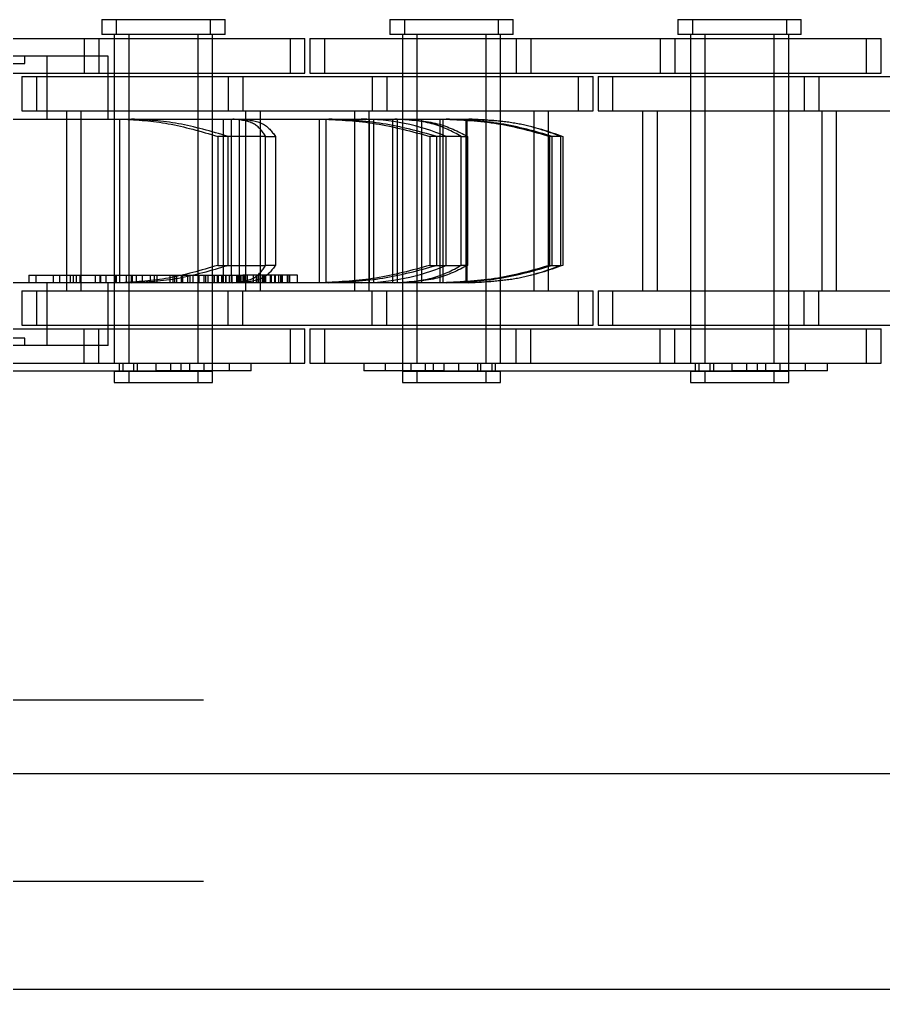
# Model space of a CAD drawing. Header units: metres. Extents: x 0 to 21025, y 0 to 14850.
# Drawn here: x 2391.2 to 2429.3, y 9046.62 to 9089.38 of the extents above; entities that cross this region are included whole.
import ezdxf

# ---------------------------------------------------------------- set-up
doc = ezdxf.new("R2010")
doc.units = ezdxf.units.M
doc.header["$LTSCALE"] = 25
doc.linetypes.add('HIDDEN2', pattern=[4.7625, 3.175, -1.5875])
doc.layers.add('SL4', color=4, linetype='Continuous')
doc.layers.add('ST1', color=7, linetype='HIDDEN2')

msp = doc.modelspace()

# ---------------------------------------------------------------- linework, layer by layer
at = {"layer": 'SL4'}
for p, q in [((2085.802, 9056.144), (2875.564, 9056.144)), ((2875.564, 9046.619), (1925.562, 9046.619))]:
    msp.add_line(p, q, dxfattribs=at)
at = {"layer": 'ST1'}
for p, q in [((2394.832, 9089.384), (2399.629, 9089.384)), ((2394.832, 9089.384), (2394.832, 9088.725)), ((2395.471, 9089.384), (2395.471, 9088.725)), ((2399.629, 9089.384), (2400.268, 9089.384)), ((2399.629, 9088.725), (2399.629, 9089.384)), ((2400.268, 9088.725), (2400.268, 9089.384)), ((2407.532, 9089.384), (2412.329, 9089.384)), ((2407.532, 9089.384), (2407.532, 9088.725)), ((2408.171, 9089.384), (2408.171, 9088.725)), ((2412.329, 9089.384), (2412.968, 9089.384)), ((2412.329, 9088.725), (2412.329, 9089.384)), ((2412.968, 9088.725), (2412.968, 9089.384)), ((2420.232, 9089.384), (2425.029, 9089.384)), ((2420.232, 9089.384), (2420.232, 9088.725)), ((2420.871, 9089.384), (2420.871, 9088.725)), ((2425.029, 9089.384), (2425.668, 9089.384)), ((2425.029, 9088.725), (2425.029, 9089.384)), ((2425.668, 9088.725), (2425.668, 9089.384)), ((2387.706, 9088.541), (2394.056, 9088.541)), ((2394.056, 9088.541), (2394.056, 9087.021)), ((2394.056, 9088.541), (2403.151, 9088.541)), ((2394.695, 9088.541), (2394.695, 9087.021)), ((2399.629, 9088.725), (2394.832, 9088.725)), ((2395.385, 9088.725), (2395.385, 9074.227)), ((2395.385, 9088.541), (2395.385, 9087.021)), ((2396.025, 9088.725), (2396.025, 9074.227)), ((2396.025, 9088.541), (2396.025, 9087.021)), ((2399.075, 9074.227), (2399.075, 9088.725)), ((2399.075, 9087.021), (2399.075, 9088.541)), ((2400.268, 9088.725), (2399.629, 9088.725)), ((2399.715, 9074.227), (2399.715, 9088.725)), ((2399.715, 9087.021), (2399.715, 9088.541)), ((2403.151, 9088.541), (2403.79, 9088.541)), ((2403.151, 9087.021), (2403.151, 9088.541)), ((2403.79, 9087.021), (2403.79, 9088.541)), ((2404.01, 9088.541), (2413.105, 9088.541)), ((2404.01, 9088.541), (2404.01, 9087.021)), ((2404.65, 9088.541), (2404.65, 9087.021)), ((2412.329, 9088.725), (2407.532, 9088.725)), ((2408.085, 9088.725), (2408.085, 9074.227)), ((2408.085, 9088.541), (2408.085, 9087.021)), ((2408.725, 9088.725), (2408.725, 9074.227)), ((2408.725, 9088.541), (2408.725, 9087.021)), ((2411.775, 9074.227), (2411.775, 9088.725)), ((2411.775, 9087.021), (2411.775, 9088.541)), ((2412.968, 9088.725), (2412.329, 9088.725)), ((2412.415, 9074.227), (2412.415, 9088.725)), ((2412.415, 9087.021), (2412.415, 9088.541)), ((2413.105, 9088.541), (2413.105, 9087.021)), ((2413.105, 9088.541), (2419.455, 9088.541)), ((2413.745, 9088.541), (2413.745, 9087.021)), ((2419.455, 9088.541), (2419.455, 9087.021)), ((2419.455, 9088.541), (2428.55, 9088.541)), ((2420.095, 9088.541), (2420.095, 9087.021)), ((2425.029, 9088.725), (2420.232, 9088.725)), ((2420.785, 9088.725), (2420.785, 9074.227)), ((2420.785, 9088.541), (2420.785, 9087.021)), ((2421.425, 9088.725), (2421.425, 9074.227)), ((2421.425, 9088.541), (2421.425, 9087.021)), ((2424.475, 9074.227), (2424.475, 9088.725)), ((2424.475, 9087.021), (2424.475, 9088.541)), ((2425.668, 9088.725), (2425.029, 9088.725)), ((2425.115, 9074.227), (2425.115, 9088.725)), ((2425.115, 9087.021), (2425.115, 9088.541)), ((2428.55, 9088.541), (2429.19, 9088.541)), ((2428.55, 9087.021), (2428.55, 9088.541)), ((2429.19, 9087.021), (2429.19, 9088.541)), ((2392.419, 9087.759), (2356.02, 9087.759)), ((2391.444, 9087.44), (2391.444, 9087.759)), ((2392.419, 9084.989), (2392.419, 9087.759)), ((2395.108, 9087.759), (2392.419, 9087.759)), ((2395.108, 9084.989), (2395.108, 9087.759)), ((2389.258, 9087.44), (2391.444, 9087.44)), ((2387.706, 9087.021), (2394.056, 9087.021)), ((2391.31, 9086.869), (2400.405, 9086.869)), ((2391.31, 9086.869), (2391.31, 9085.349)), ((2391.95, 9086.869), (2391.95, 9085.349)), ((2394.056, 9087.021), (2403.151, 9087.021)), ((2395.385, 9086.869), (2395.385, 9085.349)), ((2396.025, 9086.869), (2396.025, 9085.349)), ((2399.075, 9085.349), (2399.075, 9086.869)), ((2399.715, 9085.349), (2399.715, 9086.869)), ((2400.405, 9086.869), (2400.405, 9085.349)), ((2400.405, 9086.869), (2406.755, 9086.869)), ((2401.045, 9086.869), (2401.045, 9085.349)), ((2403.151, 9087.021), (2403.79, 9087.021)), ((2404.01, 9087.021), (2413.105, 9087.021)), ((2406.755, 9086.869), (2406.755, 9085.349)), ((2406.755, 9086.869), (2415.85, 9086.869)), ((2407.395, 9086.869), (2407.395, 9085.349)), ((2408.085, 9086.869), (2408.085, 9085.349)), ((2408.725, 9086.869), (2408.725, 9085.349)), ((2411.775, 9085.349), (2411.775, 9086.869)), ((2412.415, 9085.349), (2412.415, 9086.869)), ((2413.105, 9087.021), (2419.455, 9087.021)), ((2415.85, 9086.869), (2416.49, 9086.869)), ((2415.85, 9085.349), (2415.85, 9086.869)), ((2416.49, 9085.349), (2416.49, 9086.869)), ((2416.71, 9086.869), (2425.805, 9086.869)), ((2416.71, 9086.869), (2416.71, 9085.349)), ((2417.35, 9086.869), (2417.35, 9085.349)), ((2419.455, 9087.021), (2428.55, 9087.021)), ((2420.785, 9086.869), (2420.785, 9085.349)), ((2421.425, 9086.869), (2421.425, 9085.349)), ((2424.475, 9085.349), (2424.475, 9086.869)), ((2425.115, 9085.349), (2425.115, 9086.869)), ((2425.805, 9086.869), (2425.805, 9085.349)), ((2425.805, 9086.869), (2432.155, 9086.869)), ((2426.445, 9086.869), (2426.445, 9085.349)), ((2428.55, 9087.021), (2429.19, 9087.021)), ((2391.31, 9085.349), (2400.405, 9085.349)), ((2393.27, 9085.349), (2393.27, 9077.419)), ((2393.91, 9085.349), (2393.91, 9077.419)), ((2395.385, 9085.349), (2395.385, 9077.419)), ((2396.025, 9085.349), (2396.025, 9077.419)), ((2399.075, 9077.419), (2399.075, 9085.349)), ((2399.715, 9077.419), (2399.715, 9085.349)), ((2400.405, 9085.349), (2406.755, 9085.349)), ((2401.19, 9077.419), (2401.19, 9085.349)), ((2401.83, 9077.419), (2401.83, 9085.349)), ((2405.97, 9085.349), (2405.97, 9077.419)), ((2406.61, 9085.349), (2406.61, 9077.419)), ((2406.755, 9085.349), (2415.85, 9085.349)), ((2408.085, 9085.349), (2408.085, 9077.419)), ((2408.725, 9085.349), (2408.725, 9077.419)), ((2411.775, 9077.419), (2411.775, 9085.349)), ((2412.415, 9077.419), (2412.415, 9085.349)), ((2413.89, 9077.419), (2413.89, 9085.349)), ((2414.53, 9077.419), (2414.53, 9085.349)), ((2415.85, 9085.349), (2416.49, 9085.349)), ((2416.71, 9085.349), (2425.805, 9085.349)), ((2418.67, 9085.349), (2418.67, 9077.419)), ((2419.31, 9085.349), (2419.31, 9077.419)), ((2420.785, 9085.349), (2420.785, 9077.419)), ((2421.425, 9085.349), (2421.425, 9077.419)), ((2424.475, 9077.419), (2424.475, 9085.349)), ((2425.115, 9077.419), (2425.115, 9085.349)), ((2425.805, 9085.349), (2432.155, 9085.349)), ((2426.59, 9077.419), (2426.59, 9085.349)), ((2427.23, 9077.419), (2427.23, 9085.349)), ((2390.435, 9084.989), (2395.623, 9084.989)), ((2395.623, 9077.779), (2395.623, 9084.989)), ((2395.623, 9084.989), (2395.725, 9084.989)), ((2395.725, 9084.989), (2400.603, 9084.989)), ((2396.044, 9077.779), (2396.044, 9084.989)), ((2400.19, 9084.989), (2400.19, 9077.779)), ((2400.53, 9084.989), (2400.53, 9077.779)), ((2400.545, 9077.779), (2400.545, 9084.989)), ((2400.603, 9084.989), (2404.424, 9084.989)), ((2400.907, 9077.779), (2400.907, 9084.989)), ((2404.424, 9077.779), (2404.424, 9084.989)), ((2404.424, 9084.989), (2404.548, 9084.989)), ((2404.548, 9084.989), (2406.271, 9084.989)), ((2404.72, 9077.779), (2404.72, 9084.989)), ((2406.271, 9084.989), (2407.752, 9084.989)), ((2406.624, 9084.989), (2406.624, 9077.779)), ((2406.806, 9084.989), (2406.806, 9077.779)), ((2407.658, 9077.779), (2407.658, 9084.989)), ((2407.752, 9084.989), (2409.745, 9084.989)), ((2407.873, 9077.779), (2407.873, 9084.989)), ((2408.922, 9084.989), (2408.922, 9077.779)), ((2409.745, 9077.779), (2409.745, 9084.989)), ((2409.745, 9084.989), (2409.874, 9084.989)), ((2409.874, 9084.989), (2411.018, 9084.989)), ((2409.879, 9077.779), (2409.879, 9084.989)), ((2410.899, 9077.779), (2410.899, 9084.989)), ((2410.943, 9077.779), (2410.943, 9084.989)), ((2410.943, 9084.989), (2411.063, 9084.989)), ((2402.057, 9084.227), (2399.943, 9084.227)), ((2399.943, 9084.227), (2399.943, 9078.541)), ((2400.398, 9078.541), (2400.398, 9084.227)), ((2402.057, 9078.541), (2402.057, 9084.227)), ((2402.057, 9084.227), (2402.487, 9084.227)), ((2402.487, 9084.227), (2402.487, 9078.541)), ((2410.008, 9084.227), (2409.293, 9084.227)), ((2409.293, 9084.227), (2409.293, 9078.541)), ((2409.599, 9078.541), (2409.599, 9084.227)), ((2410.008, 9078.541), (2410.008, 9084.227)), ((2410.682, 9084.227), (2410.008, 9084.227)), ((2410.682, 9078.541), (2410.682, 9084.227)), ((2410.682, 9084.227), (2410.954, 9084.227)), ((2410.954, 9084.227), (2410.954, 9078.541)), ((2414.575, 9084.227), (2414.575, 9078.541)), ((2415.071, 9084.227), (2414.575, 9084.227)), ((2414.695, 9078.541), (2414.695, 9084.227)), ((2415.071, 9078.541), (2415.071, 9084.227)), ((2415.152, 9084.227), (2415.152, 9078.541)), ((2399.943, 9078.541), (2402.057, 9078.541)), ((2402.487, 9078.541), (2402.057, 9078.541)), ((2409.293, 9078.541), (2410.008, 9078.541)), ((2410.008, 9078.541), (2410.682, 9078.541)), ((2410.954, 9078.541), (2410.682, 9078.541)), ((2414.575, 9078.541), (2415.071, 9078.541)), ((2395.623, 9077.779), (2390.435, 9077.779)), ((2391.618, 9078.113), (2392.691, 9078.113)), ((2391.618, 9078.113), (2391.618, 9077.779)), ((2391.918, 9078.113), (2391.918, 9077.779)), ((2392.419, 9075.009), (2392.419, 9077.779)), ((2392.691, 9078.113), (2392.963, 9078.113)), ((2392.691, 9078.113), (2392.691, 9077.779)), ((2392.963, 9078.113), (2395.011, 9078.113)), ((2392.963, 9078.113), (2392.963, 9077.779)), ((2393.437, 9078.113), (2393.437, 9077.779)), ((2393.566, 9078.113), (2393.566, 9077.779)), ((2393.708, 9078.113), (2393.708, 9077.779)), ((2393.866, 9078.113), (2393.866, 9077.779)), ((2394.537, 9078.113), (2394.537, 9077.779)), ((2394.739, 9078.113), (2394.739, 9077.779)), ((2394.77, 9078.113), (2394.77, 9077.779)), ((2395.011, 9078.113), (2395.011, 9077.779)), ((2395.011, 9078.113), (2395.904, 9078.113)), ((2395.108, 9075.009), (2395.108, 9077.779)), ((2395.434, 9078.113), (2395.434, 9077.779)), ((2395.46, 9078.113), (2395.46, 9077.779)), ((2395.725, 9077.779), (2395.623, 9077.779)), ((2400.603, 9077.779), (2395.725, 9077.779)), ((2395.904, 9078.113), (2396.175, 9078.113)), ((2395.904, 9078.113), (2395.904, 9077.779)), ((2396.124, 9078.113), (2396.124, 9077.779)), ((2396.17, 9078.113), (2396.17, 9077.779)), ((2396.175, 9078.113), (2396.175, 9077.779)), ((2396.175, 9078.113), (2397.26, 9078.113)), ((2396.354, 9078.113), (2396.354, 9077.779)), ((2396.619, 9078.113), (2396.619, 9077.779)), ((2396.964, 9078.113), (2396.964, 9077.779)), ((2397.14, 9078.113), (2397.14, 9077.779)), ((2397.26, 9078.113), (2397.494, 9078.113)), ((2397.26, 9078.113), (2397.26, 9077.779)), ((2397.494, 9078.113), (2398.846, 9078.113)), ((2397.826, 9078.113), (2397.826, 9077.779)), ((2397.971, 9078.113), (2397.971, 9077.779)), ((2398.045, 9078.113), (2398.045, 9077.779)), ((2398.125, 9078.113), (2398.125, 9077.779)), ((2398.333, 9078.113), (2398.333, 9077.779)), ((2398.391, 9078.113), (2398.391, 9077.779)), ((2398.614, 9078.113), (2398.614, 9077.779)), ((2398.72, 9078.113), (2398.72, 9077.779)), ((2398.846, 9078.113), (2398.846, 9077.779)), ((2398.846, 9078.113), (2399.077, 9078.113)), ((2398.85, 9078.113), (2398.85, 9077.779)), ((2399.077, 9078.113), (2399.077, 9077.779)), ((2399.077, 9078.113), (2399.968, 9078.113)), ((2399.115, 9078.113), (2399.115, 9077.779)), ((2399.331, 9078.113), (2399.331, 9077.779)), ((2399.406, 9078.113), (2399.406, 9077.779)), ((2399.504, 9078.113), (2399.504, 9077.779)), ((2399.706, 9078.113), (2399.706, 9077.779)), ((2399.791, 9078.113), (2399.791, 9077.779)), ((2399.914, 9078.113), (2399.914, 9077.779)), ((2399.968, 9078.113), (2400.144, 9078.113)), ((2399.968, 9078.113), (2399.968, 9077.779)), ((2400.115, 9078.113), (2400.115, 9077.779)), ((2400.144, 9078.113), (2400.144, 9077.779)), ((2400.144, 9078.113), (2400.83, 9078.113)), ((2400.282, 9078.113), (2400.282, 9077.779)), ((2400.303, 9078.113), (2400.303, 9077.779)), ((2400.449, 9078.113), (2400.449, 9077.779)), ((2400.568, 9078.113), (2400.568, 9077.779)), ((2404.424, 9077.779), (2400.603, 9077.779)), ((2400.778, 9078.113), (2400.778, 9077.779)), ((2400.807, 9078.113), (2400.807, 9077.779)), ((2400.83, 9078.113), (2400.83, 9077.779)), ((2400.83, 9078.113), (2401.049, 9078.113)), ((2400.836, 9078.113), (2400.836, 9077.779)), ((2400.871, 9078.113), (2400.871, 9077.779)), ((2400.941, 9078.113), (2400.941, 9077.779)), ((2400.957, 9078.113), (2400.957, 9077.779)), ((2401.049, 9078.113), (2401.049, 9077.779)), ((2401.504, 9078.113), (2401.049, 9078.113)), ((2401.11, 9078.113), (2401.11, 9077.779)), ((2401.243, 9078.113), (2401.243, 9077.779)), ((2402.287, 9078.113), (2401.504, 9078.113)), ((2401.504, 9078.113), (2401.504, 9077.779)), ((2401.645, 9078.113), (2401.645, 9077.779)), ((2401.669, 9078.113), (2401.669, 9077.779)), ((2401.746, 9078.113), (2401.746, 9077.779)), ((2401.898, 9078.113), (2401.898, 9077.779)), ((2401.956, 9078.113), (2401.956, 9077.779)), ((2401.995, 9078.113), (2401.995, 9077.779)), ((2402.057, 9078.113), (2402.057, 9077.779)), ((2402.257, 9078.113), (2402.257, 9077.779)), ((2402.266, 9078.113), (2402.266, 9077.779)), ((2402.285, 9078.113), (2402.285, 9077.779)), ((2402.287, 9078.113), (2402.287, 9077.779)), ((2402.617, 9078.113), (2402.287, 9078.113)), ((2402.293, 9078.113), (2402.293, 9077.779)), ((2402.444, 9078.113), (2402.444, 9077.779)), ((2402.466, 9077.779), (2402.466, 9078.113)), ((2402.483, 9078.113), (2402.483, 9077.779)), ((2402.485, 9077.779), (2402.485, 9078.113)), ((2402.617, 9078.113), (2402.617, 9077.779)), ((2402.706, 9078.113), (2402.617, 9078.113)), ((2402.635, 9077.779), (2402.635, 9078.113)), ((2402.706, 9078.113), (2402.706, 9077.779)), ((2403.002, 9078.113), (2402.706, 9078.113)), ((2402.727, 9078.113), (2402.727, 9077.779)), ((2402.791, 9078.113), (2402.791, 9077.779)), ((2402.797, 9077.779), (2402.797, 9078.113)), ((2403.002, 9078.113), (2403.002, 9077.779)), ((2403.077, 9078.113), (2403.002, 9078.113)), ((2403.077, 9078.113), (2403.077, 9077.779)), ((2403.461, 9078.113), (2403.077, 9078.113)), ((2403.127, 9077.779), (2403.127, 9078.113)), ((2403.461, 9077.779), (2403.461, 9078.113)), ((2404.548, 9077.779), (2404.424, 9077.779)), ((2406.271, 9077.779), (2404.548, 9077.779)), ((2407.752, 9077.779), (2406.271, 9077.779)), ((2409.745, 9077.779), (2407.752, 9077.779)), ((2409.874, 9077.779), (2409.745, 9077.779)), ((2411.018, 9077.779), (2409.874, 9077.779)), ((2411.063, 9077.779), (2410.943, 9077.779)), ((2391.31, 9077.419), (2400.405, 9077.419)), ((2391.31, 9077.419), (2391.31, 9075.899)), ((2391.95, 9077.419), (2391.95, 9075.899)), ((2395.385, 9077.419), (2395.385, 9075.899)), ((2396.025, 9077.419), (2396.025, 9075.899)), ((2399.075, 9075.899), (2399.075, 9077.419)), ((2399.715, 9075.899), (2399.715, 9077.419)), ((2400.405, 9075.899), (2400.405, 9077.419)), ((2400.405, 9077.419), (2406.755, 9077.419)), ((2401.045, 9075.899), (2401.045, 9077.419)), ((2406.755, 9075.899), (2406.755, 9077.419)), ((2406.755, 9077.419), (2415.85, 9077.419)), ((2407.395, 9075.899), (2407.395, 9077.419)), ((2408.085, 9077.419), (2408.085, 9075.899)), ((2408.725, 9077.419), (2408.725, 9075.899)), ((2411.775, 9075.899), (2411.775, 9077.419)), ((2412.415, 9075.899), (2412.415, 9077.419)), ((2415.85, 9077.419), (2416.49, 9077.419)), ((2415.85, 9075.899), (2415.85, 9077.419)), ((2416.49, 9075.899), (2416.49, 9077.419)), ((2416.71, 9077.419), (2425.805, 9077.419)), ((2416.71, 9077.419), (2416.71, 9075.899)), ((2417.35, 9077.419), (2417.35, 9075.899)), ((2420.785, 9077.419), (2420.785, 9075.899)), ((2421.425, 9077.419), (2421.425, 9075.899)), ((2424.475, 9075.899), (2424.475, 9077.419)), ((2425.115, 9075.899), (2425.115, 9077.419)), ((2425.805, 9075.899), (2425.805, 9077.419)), ((2425.805, 9077.419), (2432.155, 9077.419)), ((2426.445, 9075.899), (2426.445, 9077.419)), ((2387.706, 9075.747), (2394.056, 9075.747)), ((2391.31, 9075.899), (2400.405, 9075.899)), ((2394.056, 9074.227), (2394.056, 9075.747)), ((2394.056, 9075.747), (2403.151, 9075.747)), ((2394.695, 9074.227), (2394.695, 9075.747)), ((2395.385, 9075.747), (2395.385, 9074.227)), ((2396.025, 9075.747), (2396.025, 9074.227)), ((2399.075, 9074.227), (2399.075, 9075.747)), ((2399.715, 9073.894), (2399.715, 9075.747)), ((2400.405, 9075.899), (2406.755, 9075.899)), ((2403.151, 9075.747), (2403.79, 9075.747)), ((2403.151, 9074.227), (2403.151, 9075.747)), ((2403.79, 9074.227), (2403.79, 9075.747)), ((2404.01, 9075.747), (2413.105, 9075.747)), ((2404.01, 9075.747), (2404.01, 9074.227)), ((2404.65, 9075.747), (2404.65, 9074.227)), ((2406.755, 9075.899), (2415.85, 9075.899)), ((2408.085, 9075.747), (2408.085, 9073.894)), ((2408.725, 9075.747), (2408.725, 9074.227)), ((2411.775, 9074.227), (2411.775, 9075.747)), ((2412.415, 9074.227), (2412.415, 9075.747)), ((2413.105, 9074.227), (2413.105, 9075.747)), ((2413.105, 9075.747), (2419.455, 9075.747)), ((2413.745, 9074.227), (2413.745, 9075.747)), ((2415.85, 9075.899), (2416.49, 9075.899)), ((2416.71, 9075.899), (2425.805, 9075.899)), ((2419.455, 9074.227), (2419.455, 9075.747)), ((2419.455, 9075.747), (2428.55, 9075.747)), ((2420.095, 9074.227), (2420.095, 9075.747)), ((2420.785, 9075.747), (2420.785, 9074.227)), ((2421.425, 9075.747), (2421.425, 9074.227)), ((2424.475, 9074.227), (2424.475, 9075.747)), ((2425.115, 9073.894), (2425.115, 9075.747)), ((2425.805, 9075.899), (2432.155, 9075.899)), ((2428.55, 9075.747), (2429.19, 9075.747)), ((2428.55, 9074.227), (2428.55, 9075.747)), ((2429.19, 9074.227), (2429.19, 9075.747)), ((2391.444, 9075.327), (2389.258, 9075.327)), ((2391.444, 9075.009), (2391.444, 9075.327)), ((2392.419, 9075.009), (2356.02, 9075.009)), ((2395.108, 9075.009), (2392.419, 9075.009)), ((2384.531, 9073.894), (2397.231, 9073.894)), ((2387.706, 9074.227), (2394.056, 9074.227)), ((2394.056, 9074.227), (2403.151, 9074.227)), ((2395.611, 9073.894), (2395.611, 9074.227)), ((2395.755, 9074.227), (2395.755, 9073.858)), ((2396.251, 9073.894), (2396.251, 9074.227)), ((2396.394, 9074.227), (2396.394, 9073.858)), ((2397.231, 9073.894), (2397.231, 9074.227)), ((2400.461, 9073.894), (2397.231, 9073.894)), ((2397.87, 9073.894), (2397.87, 9074.227)), ((2398.338, 9073.894), (2398.338, 9074.227)), ((2398.707, 9073.858), (2398.707, 9074.227)), ((2399.346, 9073.858), (2399.346, 9074.227)), ((2400.461, 9073.894), (2400.461, 9074.227)), ((2401.422, 9073.894), (2400.461, 9073.894)), ((2401.422, 9073.894), (2401.422, 9074.227)), ((2403.151, 9074.227), (2403.79, 9074.227)), ((2404.01, 9074.227), (2413.105, 9074.227)), ((2406.378, 9074.227), (2406.378, 9073.894)), ((2409.93, 9073.894), (2406.378, 9073.894)), ((2407.339, 9073.894), (2407.339, 9074.227)), ((2408.454, 9074.227), (2408.454, 9073.858)), ((2409.094, 9074.227), (2409.094, 9073.858)), ((2409.463, 9073.894), (2409.463, 9074.227)), ((2409.93, 9073.894), (2409.93, 9074.227)), ((2409.93, 9073.894), (2422.63, 9073.894)), ((2410.57, 9073.894), (2410.57, 9074.227)), ((2411.406, 9073.858), (2411.406, 9074.227)), ((2411.55, 9073.894), (2411.55, 9074.227)), ((2412.046, 9073.858), (2412.046, 9074.227)), ((2412.189, 9073.894), (2412.189, 9074.227)), ((2413.105, 9074.227), (2419.455, 9074.227)), ((2419.455, 9074.227), (2428.55, 9074.227)), ((2421.011, 9073.894), (2421.011, 9074.227)), ((2421.154, 9074.227), (2421.154, 9073.858)), ((2421.651, 9073.894), (2421.651, 9074.227)), ((2421.794, 9074.227), (2421.794, 9073.858)), ((2422.63, 9073.894), (2422.63, 9074.227)), ((2425.861, 9073.894), (2422.63, 9073.894)), ((2423.27, 9073.894), (2423.27, 9074.227)), ((2423.737, 9073.894), (2423.737, 9074.227)), ((2424.106, 9073.858), (2424.106, 9074.227)), ((2424.746, 9073.858), (2424.746, 9074.227)), ((2425.861, 9073.894), (2425.861, 9074.227)), ((2426.822, 9073.894), (2425.861, 9073.894)), ((2426.822, 9073.894), (2426.822, 9074.227)), ((2428.55, 9074.227), (2429.19, 9074.227)), ((2399.075, 9073.858), (2395.385, 9073.858)), ((2395.385, 9073.858), (2395.385, 9073.384)), ((2396.025, 9073.858), (2396.025, 9073.384)), ((2399.715, 9073.858), (2399.075, 9073.858)), ((2399.075, 9073.384), (2399.075, 9073.858)), ((2399.715, 9073.384), (2399.715, 9073.858)), ((2411.775, 9073.858), (2408.085, 9073.858)), ((2408.085, 9073.858), (2408.085, 9073.384)), ((2408.725, 9073.858), (2408.725, 9073.384)), ((2412.415, 9073.858), (2411.775, 9073.858)), ((2411.775, 9073.384), (2411.775, 9073.858)), ((2412.415, 9073.384), (2412.415, 9073.858)), ((2424.475, 9073.858), (2420.785, 9073.858)), ((2420.785, 9073.858), (2420.785, 9073.384)), ((2421.425, 9073.858), (2421.425, 9073.384)), ((2425.115, 9073.858), (2424.475, 9073.858)), ((2424.475, 9073.384), (2424.475, 9073.858)), ((2425.115, 9073.384), (2425.115, 9073.858)), ((2395.385, 9073.384), (2399.075, 9073.384)), ((2399.075, 9073.384), (2399.715, 9073.384)), ((2408.085, 9073.384), (2411.775, 9073.384)), ((2411.775, 9073.384), (2412.415, 9073.384)), ((2420.785, 9073.384), (2424.475, 9073.384)), ((2424.475, 9073.384), (2425.115, 9073.384)), ((2875.564, 9059.381), (1875.564, 9059.381)), ((2085.802, 9056.144), (2875.564, 9056.144)), ((2875.564, 9051.381), (1875.564, 9051.381))]:
    msp.add_line(p, q, dxfattribs=at)
for centre, start, end in [((2406.256, 9075.371), 67.0398, 89.908), ((2406.256, 9087.396), 270.092, 292.9602)]:
    msp.add_arc(centre, 9.618, start, end, dxfattribs=at)
for points, knots in [([(2395.725, 9084.989), (2396.395, 9084.951), (2397.736, 9084.876), (2399.206, 9084.443), (2399.943, 9084.227)], [0, 0, 0, 0, 0.4991241, 1, 1, 1, 1]), ([(2400.398, 9084.227), (2399.659, 9084.443), (2398.18, 9084.875), (2396.825, 9084.951), (2396.148, 9084.989)], [0, 0, 0, 0, 0.500261, 1, 1, 1, 1]), ([(2402.057, 9084.227), (2401.908, 9084.443), (2401.612, 9084.875), (2400.939, 9084.951), (2400.603, 9084.989)], [0, 0, 0, 0, 0.500534, 1, 1, 1, 1]), ([(2400.967, 9084.989), (2401.314, 9084.951), (2402.008, 9084.876), (2402.327, 9084.443), (2402.487, 9084.227)], [0, 0, 0, 0, 0.499098, 1, 1, 1, 1]), ([(2404.548, 9084.989), (2405.337, 9084.951), (2406.919, 9084.876), (2408.501, 9084.443), (2409.293, 9084.227)], [0, 0, 0, 0, 0.499098, 1, 1, 1, 1]), ([(2409.599, 9084.227), (2408.807, 9084.443), (2407.225, 9084.875), (2405.637, 9084.951), (2404.844, 9084.989)], [0, 0, 0, 0, 0.500514, 1, 1, 1, 1]), ([(2410.682, 9084.227), (2410.276, 9084.443), (2409.466, 9084.875), (2408.323, 9084.951), (2407.752, 9084.989)], [0, 0, 0, 0, 0.500133, 1, 1, 1, 1]), ([(2407.969, 9084.989), (2408.548, 9084.951), (2409.708, 9084.875), (2410.538, 9084.443), (2410.954, 9084.227)], [0, 0, 0, 0, 0.499427, 1, 1, 1, 1]), ([(2409.874, 9084.989), (2410.69, 9084.951), (2412.322, 9084.875), (2413.823, 9084.443), (2414.575, 9084.227)], [0, 0, 0, 0, 0.499459, 1, 1, 1, 1]), ([(2414.695, 9084.227), (2413.947, 9084.443), (2412.453, 9084.875), (2410.823, 9084.951), (2410.009, 9084.989)], [0, 0, 0, 0, 0.500529, 1, 1, 1, 1]), ([(2415.071, 9084.227), (2414.458, 9084.443), (2413.231, 9084.875), (2411.756, 9084.951), (2411.018, 9084.989)], [0, 0, 0, 0, 0.500152, 1, 1, 1, 1]), ([(2411.063, 9084.989), (2411.805, 9084.951), (2413.29, 9084.875), (2414.531, 9084.443), (2415.152, 9084.227)], [0, 0, 0, 0, 0.49948, 1, 1, 1, 1]), ([(2399.943, 9078.541), (2399.207, 9078.324), (2397.737, 9077.892), (2396.396, 9077.816), (2395.725, 9077.779)], [0, 0, 0, 0, 0.500152, 1, 1, 1, 1]), ([(2396.148, 9077.779), (2396.825, 9077.816), (2398.179, 9077.892), (2399.658, 9078.324), (2400.398, 9078.541)], [0, 0, 0, 0, 0.499419, 1, 1, 1, 1]), ([(2400.603, 9077.779), (2400.939, 9077.816), (2401.612, 9077.892), (2401.908, 9078.324), (2402.057, 9078.541)], [0, 0, 0, 0, 0.499459, 1, 1, 1, 1]), ([(2402.487, 9078.541), (2402.327, 9078.324), (2402.008, 9077.892), (2401.314, 9077.816), (2400.967, 9077.779)], [0, 0, 0, 0, 0.5001333, 1, 1, 1, 1]), ([(2409.293, 9078.541), (2408.502, 9078.324), (2406.921, 9077.892), (2405.338, 9077.816), (2404.548, 9077.779)], [0, 0, 0, 0, 0.500133, 1, 1, 1, 1]), ([(2404.844, 9077.779), (2405.637, 9077.816), (2407.225, 9077.892), (2408.807, 9078.324), (2409.599, 9078.541)], [0, 0, 0, 0, 0.499479, 1, 1, 1, 1]), ([(2407.752, 9077.779), (2408.323, 9077.816), (2409.465, 9077.892), (2410.276, 9078.324), (2410.682, 9078.541)], [0, 0, 0, 0, 0.499098, 1, 1, 1, 1]), ([(2410.954, 9078.541), (2410.538, 9078.324), (2409.708, 9077.892), (2408.549, 9077.816), (2407.969, 9077.779)], [0, 0, 0, 0, 0.5003717, 1, 1, 1, 1]), ([(2414.575, 9078.541), (2413.823, 9078.324), (2412.322, 9077.892), (2410.69, 9077.816), (2409.874, 9077.779)], [0, 0, 0, 0, 0.500533, 1, 1, 1, 1]), ([(2410.009, 9077.779), (2410.823, 9077.816), (2412.453, 9077.892), (2413.947, 9078.324), (2414.695, 9078.541)], [0, 0, 0, 0, 0.499464, 1, 1, 1, 1]), ([(2411.018, 9077.779), (2411.755, 9077.816), (2413.23, 9077.892), (2414.457, 9078.324), (2415.071, 9078.541)], [0, 0, 0, 0, 0.499124, 1, 1, 1, 1]), ([(2415.152, 9078.541), (2414.531, 9078.324), (2413.29, 9077.892), (2411.805, 9077.816), (2411.063, 9077.779)], [0, 0, 0, 0, 0.500513, 1, 1, 1, 1])]:
    msp.add_open_spline(points, degree=3, knots=knots, dxfattribs=at)

doc.saveas('drawing.dxf')
